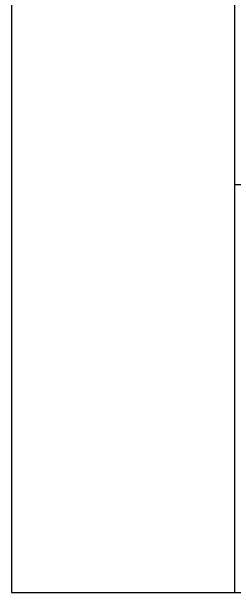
# Model space of a CAD drawing. Extents: x -1568 to -728, y -1287 to -990.
# Drawn here: x -842.784 to -842.184, y -1167.065 to -1165.497 of the extents above; entities that cross this region are included whole.
import ezdxf

# ---------------------------------------------------------------- set-up
doc = ezdxf.new("R2010")
doc.units = 0
doc.header["$LTSCALE"] = 5
doc.layers.get('0').update_dxf_attribs({"linetype": 'CONTINUOUS'})
doc.layers.add('道路结构', color=7, linetype='CONTINUOUS')

msp = doc.modelspace()

# ---------------------------------------------------------------- linework, layer by layer
for p, q in [((-818.43411, -1165.96494), (-842.18411, -1165.96494)), ((-842.78411, -1167.06494), (-842.18411, -1167.06494))]:
    msp.add_line(p, q)
at = {"layer": '道路结构'}
for p, q in [((-842.78411, -1165.329), (-842.78411, -1167.06494)), ((-842.18411, -1165.329), (-842.18411, -1167.06494)), ((-842.18411, -1167.06494), (-829.43431, -1167.06494))]:
    msp.add_line(p, q, dxfattribs=at)

doc.saveas('drawing.dxf')
